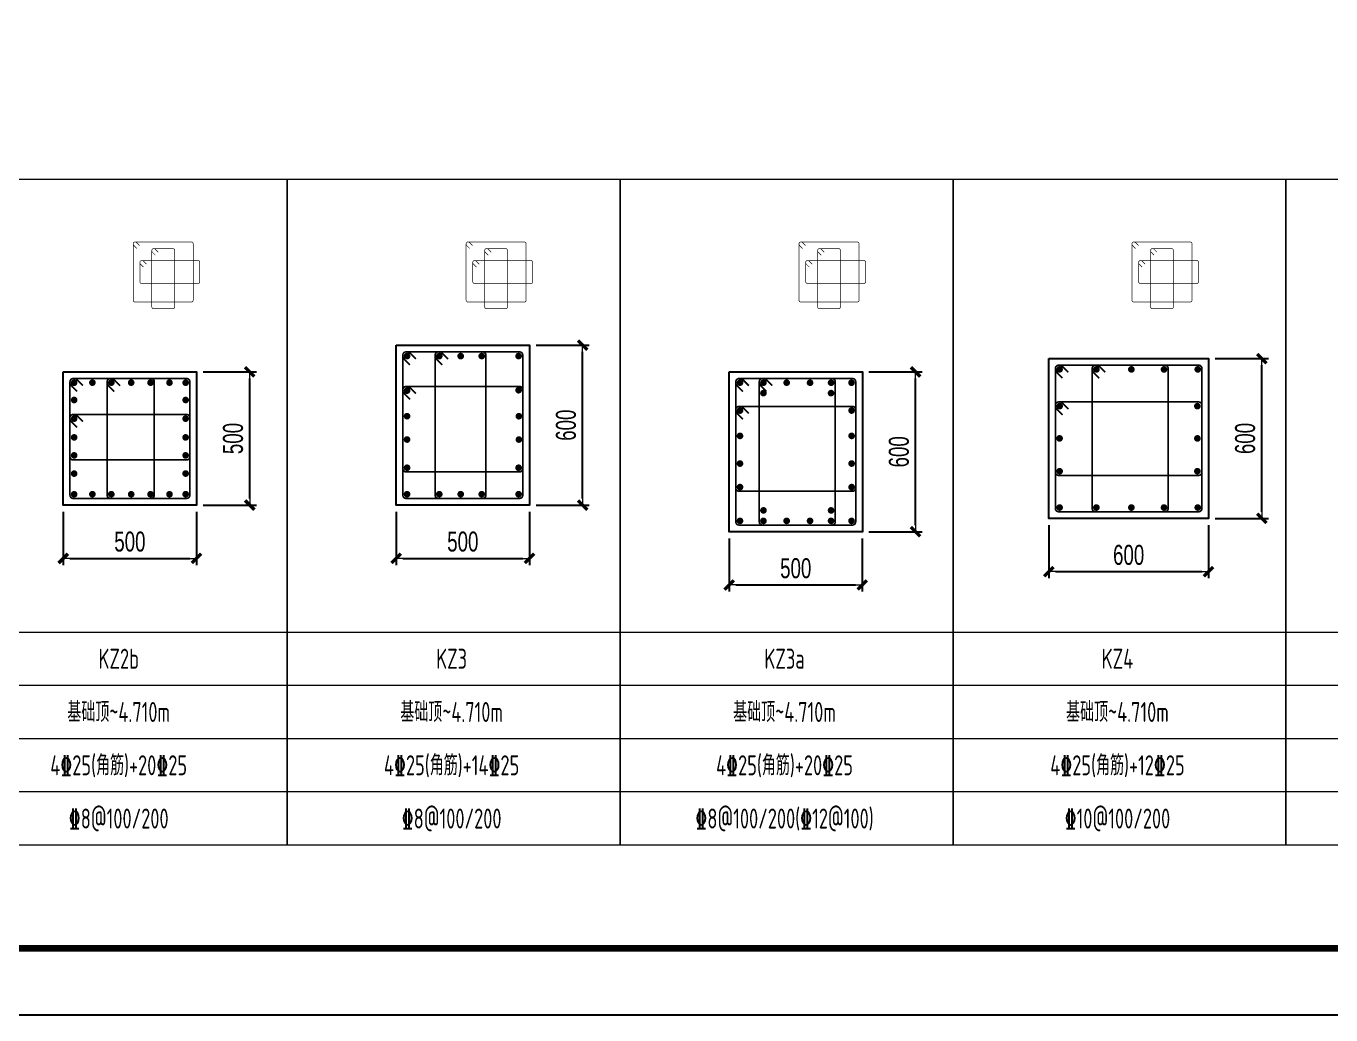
# Model space of a CAD drawing. Extents: x 169490 to 7584583, y -2399407 to 1374371.
# Drawn here: x 496510 to 516107, y 795791 to 810641 of the extents above; entities that cross this region are included whole.
import ezdxf
from ezdxf.enums import TextEntityAlignment as Align

# ---------------------------------------------------------------- set-up
doc = ezdxf.new("R2010")
doc.units = 0
doc.header["$LTSCALE"] = 100
doc.layers.get('0').update_dxf_attribs({"linetype": 'CONTINUOUS'})
doc.layers.get('DEFPOINTS').update_dxf_attribs({"linetype": 'CONTINUOUS'})
for name, color, linetype in [('link', 6, 'CONTINUOUS'), ('outline', 7, 'CONTINUOUS'), ('z-计算配筋', 7, 'CONTINUOUS'), ('图框', 140, 'CONTINUOUS')]:
    doc.layers.add(name, color=color, linetype=linetype)
for name, color, linetype, lineweight in [('rein', 10, 'CONTINUOUS', 18), ('TAB', 7, 'CONTINUOUS', 18), ('Z-详图标注', 3, 'CONTINUOUS', 18)]:
    doc.layers.add(name, color=color, linetype=linetype, lineweight=lineweight)
doc.styles.add('BW_Dim', font='Bweng.shx', dxfattribs={"width": 0.7, "bigfont": 'hztxt.shx'})
doc.styles.add('BW_Rein', font='Tssdeng.shx', dxfattribs={"width": 0.7, "bigfont": 'hztxt.shx'})
doc.dimstyles.new('Cyz_25_100', dxfattribs={"dimtxt": 300, "dimasz": 100, "dimexe": 100, "dimexo": 100, "dimgap": 100, "dimtad": 1, "dimdec": 0, "dimlfac": 0.25, "dimzin": 0, "dimdsep": 46, "dimtxsty": 'BW_Dim', "dimblk": '_bwk', "dimcen": 0, "dimclrt": 7, "dimadec": 0, "dimazin": 0, "dimtfac": 1, "dimtdec": 0, "dimtix": 1, "dimtmove": 2, "dimatfit": 0, "dimfxl": 1, "dimtolj": 1, "dimtzin": 0, "dimarcsym": 0})

# ---------------------------------------------------------------- blocks, each defined once
blk = doc.blocks.new('_bwk')
blk.add_line((-1, 0), (0, 0))
blk.add_lwpolyline([(-0.7, -0.7, 0.5, 0.5, 0), (0.7, 0.7, 0.5, 0.5, 0)], format="xyseb")
blk = doc.blocks.new('*D3722')
at = {"layer": 'DEFPOINTS', "color": 0, "transparency": 16777216}
for p in [(499069, 805448), (499869, 805448), (499069, 803448)]:
    blk.add_point(p, dxfattribs=at)
at = {"layer": 'Z-详图标注', "color": 0, "lineweight": -2, "transparency": 16777216}
for p, q in [((499169, 805448), (499969, 805448)), ((499869, 803548), (499869, 805348)), ((499169, 803448), (499969, 803448))]:
    blk.add_line(p, q, dxfattribs=at)
at = {"layer": 'Z-详图标注', "color": 0, "lineweight": -2, "transparency": 16777216, "xscale": 100, "yscale": 100, "zscale": 100}
for p, rotation in [((499869, 805448), 90), ((499869, 803448), 270)]:
    blk.add_blockref('_bwk', p, dxfattribs=dict(at, rotation=rotation))
at = {"layer": 'Z-详图标注', "color": 7, "transparency": 16777216, "insert": (499619, 804448), "char_height": 300, "attachment_point": 5, "rotation": 90, "style": 'BW_Dim'}
blk.add_mtext('\\A1;500', dxfattribs=at)
blk = doc.blocks.new('*D3723')
at = {"layer": 'DEFPOINTS', "color": 0, "transparency": 16777216}
for p in [(497069, 803448), (499069, 803448), (499069, 802648)]:
    blk.add_point(p, dxfattribs=at)
at = {"layer": 'Z-详图标注', "color": 0, "lineweight": -2, "transparency": 16777216}
for p, q in [((497069, 803348), (497069, 802548)), ((499069, 803348), (499069, 802548)), ((497169, 802648), (498969, 802648))]:
    blk.add_line(p, q, dxfattribs=at)
at = {"layer": 'Z-详图标注', "color": 0, "lineweight": -2, "transparency": 16777216, "xscale": 100, "yscale": 100, "zscale": 100, "rotation": 180}
blk.add_blockref('_bwk', (497069, 802648), dxfattribs=at)
at = {"layer": 'Z-详图标注', "color": 0, "lineweight": -2, "transparency": 16777216, "xscale": 100, "yscale": 100, "zscale": 100}
blk.add_blockref('_bwk', (499069, 802648), dxfattribs=at)
at = {"layer": 'Z-详图标注', "color": 7, "transparency": 16777216, "insert": (498069, 802898), "char_height": 300, "attachment_point": 5, "style": 'BW_Dim'}
blk.add_mtext('\\A1;500', dxfattribs=at)
blk = doc.blocks.new('*D3724')
at = {"layer": 'DEFPOINTS', "color": 0, "transparency": 16777216}
for p in [(504069, 805848), (504869, 805848), (504069, 803448)]:
    blk.add_point(p, dxfattribs=at)
at = {"layer": 'Z-详图标注', "color": 0, "lineweight": -2, "transparency": 16777216}
for p, q in [((504169, 805848), (504969, 805848)), ((504869, 803548), (504869, 805748)), ((504169, 803448), (504969, 803448))]:
    blk.add_line(p, q, dxfattribs=at)
at = {"layer": 'Z-详图标注', "color": 0, "lineweight": -2, "transparency": 16777216, "xscale": 100, "yscale": 100, "zscale": 100}
for p, rotation in [((504869, 805848), 90), ((504869, 803448), 270)]:
    blk.add_blockref('_bwk', p, dxfattribs=dict(at, rotation=rotation))
at = {"layer": 'Z-详图标注', "color": 7, "transparency": 16777216, "insert": (504619, 804648), "char_height": 300, "attachment_point": 5, "rotation": 90, "style": 'BW_Dim'}
blk.add_mtext('\\A1;600', dxfattribs=at)
blk = doc.blocks.new('*D3725')
at = {"layer": 'DEFPOINTS', "color": 0, "transparency": 16777216}
for p in [(502069, 803448), (504069, 803448), (504069, 802648)]:
    blk.add_point(p, dxfattribs=at)
at = {"layer": 'Z-详图标注', "color": 0, "lineweight": -2, "transparency": 16777216}
for p, q in [((502069, 803348), (502069, 802548)), ((504069, 803348), (504069, 802548)), ((502169, 802648), (503969, 802648))]:
    blk.add_line(p, q, dxfattribs=at)
at = {"layer": 'Z-详图标注', "color": 0, "lineweight": -2, "transparency": 16777216, "xscale": 100, "yscale": 100, "zscale": 100, "rotation": 180}
blk.add_blockref('_bwk', (502069, 802648), dxfattribs=at)
at = {"layer": 'Z-详图标注', "color": 0, "lineweight": -2, "transparency": 16777216, "xscale": 100, "yscale": 100, "zscale": 100}
blk.add_blockref('_bwk', (504069, 802648), dxfattribs=at)
at = {"layer": 'Z-详图标注', "color": 7, "transparency": 16777216, "insert": (503069, 802898), "char_height": 300, "attachment_point": 5, "style": 'BW_Dim'}
blk.add_mtext('\\A1;500', dxfattribs=at)
blk = doc.blocks.new('*D3726')
at = {"layer": 'DEFPOINTS', "color": 0, "transparency": 16777216}
for p in [(509069, 805448), (509869, 805448), (509069, 803048)]:
    blk.add_point(p, dxfattribs=at)
at = {"layer": 'Z-详图标注', "color": 0, "lineweight": -2, "transparency": 16777216}
for p, q in [((509169, 805448), (509969, 805448)), ((509869, 803148), (509869, 805348)), ((509169, 803048), (509969, 803048))]:
    blk.add_line(p, q, dxfattribs=at)
at = {"layer": 'Z-详图标注', "color": 0, "lineweight": -2, "transparency": 16777216, "xscale": 100, "yscale": 100, "zscale": 100}
for p, rotation in [((509869, 805448), 90), ((509869, 803048), 270)]:
    blk.add_blockref('_bwk', p, dxfattribs=dict(at, rotation=rotation))
at = {"layer": 'Z-详图标注', "color": 7, "transparency": 16777216, "insert": (509619, 804248), "char_height": 300, "attachment_point": 5, "rotation": 90, "style": 'BW_Dim'}
blk.add_mtext('\\A1;600', dxfattribs=at)
blk = doc.blocks.new('*D3727')
at = {"layer": 'DEFPOINTS', "color": 0, "transparency": 16777216}
for p in [(507069, 803048), (509069, 803048), (509069, 802248)]:
    blk.add_point(p, dxfattribs=at)
at = {"layer": 'Z-详图标注', "color": 0, "lineweight": -2, "transparency": 16777216}
for p, q in [((507069, 802948), (507069, 802148)), ((509069, 802948), (509069, 802148)), ((507169, 802248), (508969, 802248))]:
    blk.add_line(p, q, dxfattribs=at)
at = {"layer": 'Z-详图标注', "color": 0, "lineweight": -2, "transparency": 16777216, "xscale": 100, "yscale": 100, "zscale": 100, "rotation": 180}
blk.add_blockref('_bwk', (507069, 802248), dxfattribs=at)
at = {"layer": 'Z-详图标注', "color": 0, "lineweight": -2, "transparency": 16777216, "xscale": 100, "yscale": 100, "zscale": 100}
blk.add_blockref('_bwk', (509069, 802248), dxfattribs=at)
at = {"layer": 'Z-详图标注', "color": 7, "transparency": 16777216, "insert": (508069, 802498), "char_height": 300, "attachment_point": 5, "style": 'BW_Dim'}
blk.add_mtext('\\A1;500', dxfattribs=at)
blk = doc.blocks.new('*D3728')
at = {"layer": 'DEFPOINTS', "color": 0, "transparency": 16777216}
for p in [(514269, 805648), (515069, 805648), (514269, 803248)]:
    blk.add_point(p, dxfattribs=at)
at = {"layer": 'Z-详图标注', "color": 0, "lineweight": -2, "transparency": 16777216}
for p, q in [((514369, 805648), (515169, 805648)), ((515069, 803348), (515069, 805548)), ((514369, 803248), (515169, 803248))]:
    blk.add_line(p, q, dxfattribs=at)
at = {"layer": 'Z-详图标注', "color": 0, "lineweight": -2, "transparency": 16777216, "xscale": 100, "yscale": 100, "zscale": 100}
for p, rotation in [((515069, 805648), 90), ((515069, 803248), 270)]:
    blk.add_blockref('_bwk', p, dxfattribs=dict(at, rotation=rotation))
at = {"layer": 'Z-详图标注', "color": 7, "transparency": 16777216, "insert": (514819, 804448), "char_height": 300, "attachment_point": 5, "rotation": 90, "style": 'BW_Dim'}
blk.add_mtext('\\A1;600', dxfattribs=at)
blk = doc.blocks.new('*D3729')
at = {"layer": 'DEFPOINTS', "color": 0, "transparency": 16777216}
for p in [(511869, 803248), (514269, 803248), (514269, 802448)]:
    blk.add_point(p, dxfattribs=at)
at = {"layer": 'Z-详图标注', "color": 0, "lineweight": -2, "transparency": 16777216}
for p, q in [((511869, 803148), (511869, 802348)), ((514269, 803148), (514269, 802348)), ((511969, 802448), (514169, 802448))]:
    blk.add_line(p, q, dxfattribs=at)
at = {"layer": 'Z-详图标注', "color": 0, "lineweight": -2, "transparency": 16777216, "xscale": 100, "yscale": 100, "zscale": 100, "rotation": 180}
blk.add_blockref('_bwk', (511869, 802448), dxfattribs=at)
at = {"layer": 'Z-详图标注', "color": 0, "lineweight": -2, "transparency": 16777216, "xscale": 100, "yscale": 100, "zscale": 100}
blk.add_blockref('_bwk', (514269, 802448), dxfattribs=at)
at = {"layer": 'Z-详图标注', "color": 7, "transparency": 16777216, "insert": (513069, 802698), "char_height": 300, "attachment_point": 5, "style": 'BW_Dim'}
blk.add_mtext('\\A1;600', dxfattribs=at)

msp = doc.modelspace()

# ---------------------------------------------------------------- linework, layer by layer
at = {"ltscale": 10}
msp.add_lwpolyline([(549442.9, 854191.4), (454837.9, 854191.4), (454837.9, 796791.4), (549442.9, 796791.4)], close=True, dxfattribs=at)
at = {"layer": 'link', "color": 1}
for points, const_width in [([(498216.5, 807345.3), (498170.6, 807391.2, 0.1989124), (498153.6, 807398.3), (498143.4, 807398.3, 0.4142136), (498119.4, 807374.3), (498119.4, 806522.3, 0.4142136), (498143.4, 806498.3), (498995.4, 806498.3, 0.4142136), (499019.4, 806522.3), (499019.4, 807374.3, 0.4142136), (498995.4, 807398.3), (498143.4, 807398.3, 0.4142136), (498119.4, 807374.3), (498119.4, 807364, 0.1989124), (498126.4, 807347), (498172.3, 807301.1)], 10), ([(503216.5, 807345.3), (503170.6, 807391.2, 0.1989124), (503153.6, 807398.3), (503143.4, 807398.3, 0.4142136), (503119.4, 807374.3), (503119.4, 806522.3, 0.4142136), (503143.4, 806498.3), (503995.4, 806498.3, 0.4142136), (504019.4, 806522.3), (504019.4, 807374.3, 0.4142136), (503995.4, 807398.3), (503143.4, 807398.3, 0.4142136), (503119.4, 807374.3), (503119.4, 807364, 0.1989124), (503126.4, 807347), (503172.3, 807301.1)], 10), ([(508216.5, 807345.3), (508170.6, 807391.2, 0.1989124), (508153.6, 807398.3), (508143.4, 807398.3, 0.4142136), (508119.4, 807374.3), (508119.4, 806522.3, 0.4142136), (508143.4, 806498.3), (508995.4, 806498.3, 0.4142136), (509019.4, 806522.3), (509019.4, 807374.3, 0.4142136), (508995.4, 807398.3), (508143.4, 807398.3, 0.4142136), (508119.4, 807374.3), (508119.4, 807364, 0.1989124), (508126.4, 807347), (508172.3, 807301.1)], 10), ([(513216.5, 807345.3), (513170.6, 807391.2, 0.1989124), (513153.6, 807398.3), (513143.4, 807398.3, 0.4142136), (513119.4, 807374.3), (513119.4, 806522.3, 0.4142136), (513143.4, 806498.3), (513995.4, 806498.3, 0.4142136), (514019.4, 806522.3), (514019.4, 807374.3, 0.4142136), (513995.4, 807398.3), (513143.4, 807398.3, 0.4142136), (513119.4, 807374.3), (513119.4, 807364, 0.1989124), (513126.4, 807347), (513172.3, 807301.1)], 10), ([(502363.7, 805642.3), (502271.8, 805734.2, 0.1989124), (502237.9, 805748.3), (502217.4, 805748.3, 0.4142136), (502169.4, 805700.3), (502169.4, 803596.3, 0.4142136), (502217.4, 803548.3), (503921.4, 803548.3, 0.4142136), (503969.4, 803596.3), (503969.4, 805700.3, 0.4142136), (503921.4, 805748.3), (502217.4, 805748.3, 0.4142136), (502169.4, 805700.3), (502169.4, 805679.7, 0.1989124), (502183.4, 805645.8), (502275.3, 805553.9)], 25), ([(512163.7, 805442.3), (512071.8, 805534.2, 0.1989124), (512037.9, 805548.3), (512017.4, 805548.3, 0.4142136), (511969.4, 805500.3), (511969.4, 803396.3, 0.4142136), (512017.4, 803348.3), (514121.4, 803348.3, 0.4142136), (514169.4, 803396.3), (514169.4, 805500.3, 0.4142136), (514121.4, 805548.3), (512017.4, 805548.3, 0.4142136), (511969.4, 805500.3), (511969.4, 805479.7, 0.1989124), (511983.4, 805445.8), (512075.3, 805353.9)], 25), ([(497363.7, 805242.3), (497271.8, 805334.2, 0.1989124), (497237.9, 805348.3), (497217.4, 805348.3, 0.4142136), (497169.4, 805300.3), (497169.4, 803596.3, 0.4142136), (497217.4, 803548.3), (498921.4, 803548.3, 0.4142136), (498969.4, 803596.3), (498969.4, 805300.3, 0.4142136), (498921.4, 805348.3), (497217.4, 805348.3, 0.4142136), (497169.4, 805300.3), (497169.4, 805279.7, 0.1989124), (497183.4, 805245.8), (497275.3, 805153.9)], 25), ([(507363.7, 805242.3), (507271.8, 805334.2, 0.1989124), (507237.9, 805348.3), (507217.4, 805348.3, 0.4142136), (507169.4, 805300.3), (507169.4, 803196.3, 0.4142136), (507217.4, 803148.3), (508921.4, 803148.3, 0.4142136), (508969.4, 803196.3), (508969.4, 805300.3, 0.4142136), (508921.4, 805348.3), (507217.4, 805348.3, 0.4142136), (507169.4, 805300.3), (507169.4, 805279.7, 0.1989124), (507183.4, 805245.8), (507275.3, 805153.9)], 25)]:
    msp.add_lwpolyline(points, format="xyb", dxfattribs=dict(at, const_width=const_width))
at = {"layer": 'link'}
for points, const_width in [([(498495.7, 807245.3), (498449.7, 807291.2, 0.1989124), (498432.8, 807298.3), (498422.5, 807298.3, 0.4142136), (498398.5, 807274.3), (498398.5, 806422.3, 0.4142136), (498422.5, 806398.3), (498716.2, 806398.3, 0.4142136), (498740.2, 806422.3), (498740.2, 807274.3, 0.4142136), (498716.2, 807298.3), (498422.5, 807298.3, 0.4142136), (498398.5, 807274.3), (498398.5, 807264, 0.1989124), (498405.5, 807247), (498451.5, 807201.1)], 10), ([(503495.7, 807245.3), (503449.7, 807291.2, 0.1989124), (503432.8, 807298.3), (503422.5, 807298.3, 0.4142136), (503398.5, 807274.3), (503398.5, 806422.3, 0.4142136), (503422.5, 806398.3), (503716.2, 806398.3, 0.4142136), (503740.2, 806422.3), (503740.2, 807274.3, 0.4142136), (503716.2, 807298.3), (503422.5, 807298.3, 0.4142136), (503398.5, 807274.3), (503398.5, 807264, 0.1989124), (503405.5, 807247), (503451.5, 807201.1)], 10), ([(508495.7, 807245.3), (508449.7, 807291.2, 0.1989124), (508432.8, 807298.3), (508422.5, 807298.3, 0.4142136), (508398.5, 807274.3), (508398.5, 806422.3, 0.4142136), (508422.5, 806398.3), (508716.2, 806398.3, 0.4142136), (508740.2, 806422.3), (508740.2, 807274.3, 0.4142136), (508716.2, 807298.3), (508422.5, 807298.3, 0.4142136), (508398.5, 807274.3), (508398.5, 807264, 0.1989124), (508405.5, 807247), (508451.5, 807201.1)], 10), ([(513495.7, 807245.3), (513449.7, 807291.2, 0.1989124), (513432.8, 807298.3), (513422.5, 807298.3, 0.4142136), (513398.5, 807274.3), (513398.5, 806422.3, 0.4142136), (513422.5, 806398.3), (513716.2, 806398.3, 0.4142136), (513740.2, 806422.3), (513740.2, 807274.3, 0.4142136), (513716.2, 807298.3), (513422.5, 807298.3, 0.4142136), (513398.5, 807274.3), (513398.5, 807264, 0.1989124), (513405.5, 807247), (513451.5, 807201.1)], 10), ([(498272.3, 807021.9), (498226.4, 807067.9, -0.1989124), (498219.4, 807084.8), (498219.4, 807095.1, -0.4142136), (498243.4, 807119.1), (499095.4, 807119.1, -0.4142136), (499119.4, 807095.1), (499119.4, 806801.4, -0.4142136), (499095.4, 806777.4), (498243.4, 806777.4, -0.4142136), (498219.4, 806801.4), (498219.4, 807095.1, -0.4142136), (498243.4, 807119.1), (498253.6, 807119.1, -0.1989124), (498270.6, 807112.1), (498316.5, 807066.1)], 10), ([(503272.3, 807021.9), (503226.4, 807067.9, -0.1989124), (503219.4, 807084.8), (503219.4, 807095.1, -0.4142136), (503243.4, 807119.1), (504095.4, 807119.1, -0.4142136), (504119.4, 807095.1), (504119.4, 806801.4, -0.4142136), (504095.4, 806777.4), (503243.4, 806777.4, -0.4142136), (503219.4, 806801.4), (503219.4, 807095.1, -0.4142136), (503243.4, 807119.1), (503253.6, 807119.1, -0.1989124), (503270.6, 807112.1), (503316.5, 807066.1)], 10), ([(508272.3, 807021.9), (508226.4, 807067.9, -0.1989124), (508219.4, 807084.8), (508219.4, 807095.1, -0.4142136), (508243.4, 807119.1), (509095.4, 807119.1, -0.4142136), (509119.4, 807095.1), (509119.4, 806801.4, -0.4142136), (509095.4, 806777.4), (508243.4, 806777.4, -0.4142136), (508219.4, 806801.4), (508219.4, 807095.1, -0.4142136), (508243.4, 807119.1), (508253.6, 807119.1, -0.1989124), (508270.6, 807112.1), (508316.5, 807066.1)], 10), ([(513272.3, 807021.9), (513226.4, 807067.9, -0.1989124), (513219.4, 807084.8), (513219.4, 807095.1, -0.4142136), (513243.4, 807119.1), (514095.4, 807119.1, -0.4142136), (514119.4, 807095.1), (514119.4, 806801.4, -0.4142136), (514095.4, 806777.4), (513243.4, 806777.4, -0.4142136), (513219.4, 806801.4), (513219.4, 807095.1, -0.4142136), (513243.4, 807119.1), (513253.6, 807119.1, -0.1989124), (513270.6, 807112.1), (513316.5, 807066.1)], 10), ([(502847.7, 805642.3), (502755.8, 805734.2, 0.1989124), (502721.9, 805748.3), (502701.4, 805748.3, 0.4142136), (502653.4, 805700.3), (502653.4, 803596.3, 0.4142136), (502701.4, 803548.3), (503367.7, 803548.3, 0.4142136), (503415.7, 803596.3), (503415.7, 805700.3, 0.4142136), (503367.7, 805748.3), (502701.4, 805748.3, 0.4142136), (502653.4, 805700.3), (502653.4, 805679.7, 0.1989124), (502667.4, 805645.8), (502759.3, 805553.9)], 25), ([(512716.1, 805442.3), (512624.1, 805534.2, 0.1989124), (512590.2, 805548.3), (512569.7, 805548.3, 0.4142136), (512521.7, 805500.3), (512521.7, 803396.3, 0.4142136), (512569.7, 803348.3), (513614.4, 803348.3, 0.4142136), (513662.4, 803396.3), (513662.4, 805500.3, 0.4142136), (513614.4, 805548.3), (512569.7, 805548.3, 0.4142136), (512521.7, 805500.3), (512521.7, 805479.7, 0.1989124), (512535.7, 805445.8), (512627.7, 805353.9)], 25), ([(497921.8, 805242.3), (497829.8, 805334.2, 0.1989124), (497795.9, 805348.3), (497775.4, 805348.3, 0.4142136), (497727.4, 805300.3), (497727.4, 803596.3, 0.4142136), (497775.4, 803548.3), (498388.1, 803548.3, 0.4142136), (498436.1, 803596.3), (498436.1, 805300.3, 0.4142136), (498388.1, 805348.3), (497775.4, 805348.3, 0.4142136), (497727.4, 805300.3), (497727.4, 805279.7, 0.1989124), (497741.5, 805245.8), (497833.4, 805153.9)], 25), ([(502275.3, 805034.8), (502183.4, 805126.8, -0.1989124), (502169.4, 805160.7), (502169.4, 805181.2, -0.4142136), (502217.4, 805229.2), (503921.4, 805229.2, -0.4142136), (503969.4, 805181.2), (503969.4, 803994.3, -0.4142136), (503921.4, 803946.3), (502217.4, 803946.3, -0.4142136), (502169.4, 803994.3), (502169.4, 805181.2, -0.4142136), (502217.4, 805229.2), (502237.9, 805229.2, -0.1989124), (502271.8, 805215.2), (502363.7, 805123.2)], 25), ([(507716.1, 805242.3), (507624.1, 805334.2, 0.1989124), (507590.2, 805348.3), (507569.7, 805348.3, 0.4142136), (507521.7, 805300.3), (507521.7, 803196.3, 0.4142136), (507569.7, 803148.3), (508614.4, 803148.3, 0.4142136), (508662.4, 803196.3), (508662.4, 805300.3, 0.4142136), (508614.4, 805348.3), (507569.7, 805348.3, 0.4142136), (507521.7, 805300.3), (507521.7, 805279.7, 0.1989124), (507535.7, 805245.8), (507627.7, 805153.9)], 25), ([(507275.3, 804735.8), (507183.4, 804827.8, -0.1989124), (507169.4, 804861.7), (507169.4, 804882.2, -0.4142136), (507217.4, 804930.2), (508921.4, 804930.2, -0.4142136), (508969.4, 804882.2), (508969.4, 803703.4, -0.4142136), (508921.4, 803655.4), (507217.4, 803655.4, -0.4142136), (507169.4, 803703.4), (507169.4, 804882.2, -0.4142136), (507217.4, 804930.2), (507237.9, 804930.2, -0.1989124), (507271.8, 804916.2), (507363.7, 804824.2)], 25), ([(512075.3, 804801.9), (511983.4, 804893.8, -0.1989124), (511969.4, 804927.7), (511969.4, 804948.3, -0.4142136), (512017.4, 804996.3), (514121.4, 804996.3, -0.4142136), (514169.4, 804948.3), (514169.4, 803941.7, -0.4142136), (514121.4, 803893.7), (512017.4, 803893.7, -0.4142136), (511969.4, 803941.7), (511969.4, 804948.3, -0.4142136), (512017.4, 804996.3), (512037.9, 804996.3, -0.1989124), (512071.8, 804982.2), (512163.7, 804890.3)], 25), ([(497275.3, 804614.2), (497183.4, 804706.1, -0.1989124), (497169.4, 804740), (497169.4, 804760.5, -0.4142136), (497217.4, 804808.5), (498921.4, 804808.5, -0.4142136), (498969.4, 804760.5), (498969.4, 804173.3, -0.4142136), (498921.4, 804125.3), (497217.4, 804125.3, -0.4142136), (497169.4, 804173.3), (497169.4, 804760.5, -0.4142136), (497217.4, 804808.5), (497237.9, 804808.5, -0.1989124), (497271.8, 804794.5), (497363.7, 804702.6)], 25)]:
    msp.add_lwpolyline(points, format="xyb", dxfattribs=dict(at, const_width=const_width))
at = {"layer": 'outline'}
for points in [[(502069.4, 805848.3), (504069.4, 805848.3), (504069.4, 803448.3), (502069.4, 803448.3)], [(511869.4, 805648.3), (514269.4, 805648.3), (514269.4, 803248.3), (511869.4, 803248.3)], [(497069.4, 805448.3), (499069.4, 805448.3), (499069.4, 803448.3), (497069.4, 803448.3)], [(507069.4, 805448.3), (509069.4, 805448.3), (509069.4, 803048.3), (507069.4, 803048.3)]]:
    msp.add_lwpolyline(points, close=True, dxfattribs=at)
at = {"layer": 'rein', "const_width": 50}
for points in [[(502206.9, 805685.8, 1), (502256.9, 805685.8, 1)], [(502690.9, 805685.8, 1), (502740.9, 805685.8, 1)], [(503012.3, 805685.8, 1), (503062.3, 805685.8, 1)], [(503328.2, 805685.8, 1), (503378.2, 805685.8, 1)], [(503881.9, 805685.8, 1), (503931.9, 805685.8, 1)], [(512006.9, 805485.8, 1), (512056.9, 805485.8, 1)], [(512559.2, 805485.8, 1), (512609.2, 805485.8, 1)], [(513084.8, 805485.8, 1), (513134.8, 805485.8, 1)], [(513574.9, 805485.8, 1), (513624.9, 805485.8, 1)], [(514081.9, 805485.8, 1), (514131.9, 805485.8, 1)], [(497206.9, 805285.8, 1), (497256.9, 805285.8, 1)], [(497480.8, 805286.7, 1), (497530.8, 805286.7, 1)], [(497764.9, 805286.7, 1), (497814.9, 805286.7, 1)], [(498063.5, 805286.7, 1), (498113.5, 805286.7, 1)], [(498354.2, 805286.7, 1), (498404.2, 805286.7, 1)], [(498638.8, 805286.7, 1), (498688.8, 805286.7, 1)], [(498881.9, 805285.8, 1), (498931.9, 805285.8, 1)], [(502206.9, 805166.7, 1), (502256.9, 805166.7, 1)], [(503881.9, 805173, 1), (503931.9, 805173, 1)], [(507206.9, 805285.8, 1), (507256.9, 805285.8, 1)], [(507559.2, 805285.8, 1), (507609.2, 805285.8, 1)], [(507907.6, 805285.8, 1), (507957.6, 805285.8, 1)], [(508259, 805285.8, 1), (508309, 805285.8, 1)], [(508574.9, 805285.8, 1), (508624.9, 805285.8, 1)], [(508881.9, 805285.8, 1), (508931.9, 805285.8, 1)], [(497206.9, 805026.1, 1), (497256.9, 805026.1, 1)], [(498881.3, 805026.1, 1), (498931.3, 805026.1, 1)], [(507559.2, 805129.5, 1), (507609.2, 805129.5, 1)], [(508574.9, 805129.5, 1), (508624.9, 805129.5, 1)], [(502206.9, 804782.8, 1), (502256.9, 804782.8, 1)], [(503886, 804782.8, 1), (503936, 804782.8, 1)], [(507206.9, 804867.7, 1), (507256.9, 804867.7, 1)], [(508883.5, 804867.7, 1), (508933.5, 804867.7, 1)], [(512006.9, 804933.8, 1), (512056.9, 804933.8, 1)], [(514076.2, 804933.8, 1), (514126.2, 804933.8, 1)], [(497206.9, 804746, 1), (497256.9, 804746, 1)], [(498881.3, 804746, 1), (498931.3, 804746, 1)], [(497206.9, 804464.6, 1), (497256.9, 804464.6, 1)], [(498881.3, 804464.6, 1), (498931.3, 804464.6, 1)], [(502206.9, 804432.1, 1), (502256.9, 804432.1, 1)], [(503886, 804432.1, 1), (503936, 804432.1, 1)], [(507206.9, 804486.5, 1), (507256.9, 804486.5, 1)], [(508883.5, 804486.5, 1), (508933.5, 804486.5, 1)], [(512006.9, 804449.7, 1), (512056.9, 804449.7, 1)], [(514076.2, 804449.7, 1), (514126.2, 804449.7, 1)], [(497206.9, 804194.4, 1), (497256.9, 804194.4, 1)], [(498881.3, 804194.4, 1), (498931.3, 804194.4, 1)], [(502206.9, 804008.8, 1), (502256.9, 804008.8, 1)], [(503881.9, 804008.8, 1), (503931.9, 804008.8, 1)], [(507206.9, 804071.5, 1), (507256.9, 804071.5, 1)], [(508883.5, 804071.5, 1), (508933.5, 804071.5, 1)], [(497206.9, 803920.9, 1), (497256.9, 803920.9, 1)], [(498881.3, 803920.9, 1), (498931.3, 803920.9, 1)], [(512006.9, 803956.2, 1), (512056.9, 803956.2, 1)], [(514076.2, 803956.2, 1), (514126.2, 803956.2, 1)], [(497206.9, 803610.8, 1), (497256.9, 803610.8, 1)], [(497480.8, 803610.8, 1), (497530.8, 803610.8, 1)], [(497764.9, 803610.8, 1), (497814.9, 803610.8, 1)], [(498063.5, 803610.8, 1), (498113.5, 803610.8, 1)], [(498354.2, 803610.8, 1), (498404.2, 803610.8, 1)], [(498638.8, 803610.8, 1), (498688.8, 803610.8, 1)], [(498881.9, 803610.8, 1), (498931.9, 803610.8, 1)], [(502206.9, 803610.8, 1), (502256.9, 803610.8, 1)], [(502690.9, 803610.8, 1), (502740.9, 803610.8, 1)], [(503012.3, 803610.8, 1), (503062.3, 803610.8, 1)], [(503328.2, 803610.8, 1), (503378.2, 803610.8, 1)], [(503881.9, 803610.8, 1), (503931.9, 803610.8, 1)], [(507206.9, 803717.9, 1), (507256.9, 803717.9, 1)], [(508883.5, 803717.9, 1), (508933.5, 803717.9, 1)], [(512006.9, 803410.8, 1), (512056.9, 803410.8, 1)], [(512559.2, 803410.8, 1), (512609.2, 803410.8, 1)], [(513084.8, 803410.8, 1), (513134.8, 803410.8, 1)], [(513574.9, 803410.8, 1), (513624.9, 803410.8, 1)], [(514081.9, 803410.8, 1), (514131.9, 803410.8, 1)], [(507206.9, 803210.8, 1), (507256.9, 803210.8, 1)], [(507559.2, 803367.9, 1), (507609.2, 803367.9, 1)], [(507559.2, 803210.8, 1), (507609.2, 803210.8, 1)], [(507907.6, 803210.8, 1), (507957.6, 803210.8, 1)], [(508259, 803210.8, 1), (508309, 803210.8, 1)], [(508574.9, 803367.9, 1), (508624.9, 803367.9, 1)], [(508574.9, 803210.8, 1), (508624.9, 803210.8, 1)], [(508881.9, 803210.8, 1), (508931.9, 803210.8, 1)]]:
    msp.add_lwpolyline(points, format="xyb", close=True, dxfattribs=at)
at = {"layer": 'TAB'}
for points in [[(495431.4, 798340.4), (495431.4, 808340.4), (500431.4, 808340.4), (500431.4, 798340.4), (495431.4, 798340.4), (495431.4, 801540.4), (500431.4, 801540.4), (500431.4, 800740.4), (495431.4, 800740.4), (495431.4, 799940.4), (500431.4, 799940.4), (500431.4, 799140.4), (495431.4, 799140.4), (495431.4, 798340.4)], [(500431.4, 798340.4), (500431.4, 808340.4), (505431.4, 808340.4), (505431.4, 798340.4), (500431.4, 798340.4), (500431.4, 801540.4), (505431.4, 801540.4), (505431.4, 800740.4), (500431.4, 800740.4), (500431.4, 799940.4), (505431.4, 799940.4), (505431.4, 799140.4), (500431.4, 799140.4), (500431.4, 798340.4)], [(505431.4, 798340.4), (505431.4, 808340.4), (510431.4, 808340.4), (510431.4, 798340.4), (505431.4, 798340.4), (505431.4, 801540.4), (510431.4, 801540.4), (510431.4, 800740.4), (505431.4, 800740.4), (505431.4, 799940.4), (510431.4, 799940.4), (510431.4, 799140.4), (505431.4, 799140.4), (505431.4, 798340.4)], [(510431.4, 798340.4), (510431.4, 808340.4), (515431.4, 808340.4), (515431.4, 798340.4), (510431.4, 798340.4), (510431.4, 801540.4), (515431.4, 801540.4), (515431.4, 800740.4), (510431.4, 800740.4), (510431.4, 799940.4), (515431.4, 799940.4), (515431.4, 799140.4), (510431.4, 799140.4), (510431.4, 798340.4)], [(515431.4, 798340.4), (515431.4, 808340.4), (520431.4, 808340.4), (520431.4, 798340.4), (515431.4, 798340.4), (515431.4, 801540.4), (520431.4, 801540.4), (520431.4, 800740.4), (515431.4, 800740.4), (515431.4, 799940.4), (520431.4, 799940.4), (520431.4, 799140.4), (515431.4, 799140.4), (515431.4, 798340.4)]]:
    msp.add_lwpolyline(points, dxfattribs=at)
at = {"layer": '图框'}
msp.add_lwpolyline([(452337.9, 795791.4), (557437.9, 795791.4), (557437.9, 855191.4), (452337.9, 855191.4)], close=True, dxfattribs=at)
at = {"layer": '图框', "const_width": 100}
msp.add_lwpolyline([(454837.9, 796791.4), (556437.9, 796791.4), (556437.9, 854191.4), (454837.9, 854191.4)], close=True, dxfattribs=at)

# ---------------------------------------------------------------- texts
at = {"layer": 'z-计算配筋', "style": 'BW_Rein', "width": 0.7}
for s, p in [('KZ2b', (497900.7, 801140.4)), ('KZ3', (502900.7, 801140.4)), ('KZ3a', (507900.7, 801140.4)), ('基础顶~4.710m', (497900.7, 800340.4)), ('基础顶~4.710m', (502900.7, 800340.4)), ('基础顶~4.710m', (507900.7, 800340.4)), ('基础顶~4.710m', (512900.7, 800340.4))]:
    msp.add_text(s, height=300, dxfattribs=at).set_placement(p, align=Align.MIDDLE_CENTER)
at = {"layer": 'z-计算配筋', "color": 1, "style": 'BW_Rein', "width": 0.7}
msp.add_text('KZ4', height=300, dxfattribs=at).set_placement((512900.7, 801140.4), align=Align.MIDDLE_CENTER)
at = {"layer": 'z-计算配筋', "color": 120, "style": 'BW_Rein', "width": 0.7}
for s, p in [('4%%13225(角筋)+20%%13225', (497900.7, 799540.4)), ('4%%13225(角筋)+14%%13225', (502900.7, 799540.4)), ('4%%13225(角筋)+20%%13225', (507900.7, 799540.4)), ('4%%13225(角筋)+12%%13225', (512900.7, 799540.4))]:
    msp.add_text(s, height=300, dxfattribs=at).set_placement(p, align=Align.MIDDLE_CENTER)
at = {"layer": 'z-计算配筋', "color": 62, "style": 'BW_Rein', "width": 0.7}
for s, p in [('%%1328@100/200', (497900.7, 798740.4)), ('%%1328@100/200', (502900.7, 798740.4)), ('%%13210@100/200', (512900.7, 798740.4))]:
    msp.add_text(s, height=300, dxfattribs=at).set_placement(p, align=Align.MIDDLE_CENTER)
at = {"layer": 'z-计算配筋', "color": 6, "style": 'BW_Rein', "width": 0.7}
msp.add_text('%%1328@100/200(%%13212@100)', height=300, dxfattribs=at).set_placement((507900.7, 798740.4), align=Align.MIDDLE_CENTER)

# ---------------------------------------------------------------- dimensions: what is measured, and where the dimension line sits
at = {"layer": 'Z-详图标注'}
for base, p1, p2, picture, middle in [((504869.4, 805848.3), (504069.4, 803448.3), (504069.4, 805848.3), '*D3724', (504619.4, 804648.3)), ((515069.4, 805648.3), (514269.4, 803248.3), (514269.4, 805648.3), '*D3728', (514819.4, 804448.3)), ((499869.4, 805448.3), (499069.4, 803448.3), (499069.4, 805448.3), '*D3722', (499619.4, 804448.3)), ((509869.4, 805448.3), (509069.4, 803048.3), (509069.4, 805448.3), '*D3726', (509619.4, 804248.3))]:
    dim = msp.add_linear_dim(base=base, p1=p1, p2=p2, angle=90, dimstyle='Cyz_25_100', dxfattribs=at)
    dim.commit()
    dim.dimension.update_dxf_attribs({"geometry": picture, "text_midpoint": middle})
for base, p1, p2, picture, middle in [((499069.4, 802648.3), (497069.4, 803448.3), (499069.4, 803448.3), '*D3723', (498069.4, 802898.3)), ((504069.4, 802648.3), (502069.4, 803448.3), (504069.4, 803448.3), '*D3725', (503069.4, 802898.3)), ((514269.4, 802448.3), (511869.4, 803248.3), (514269.4, 803248.3), '*D3729', (513069.4, 802698.3)), ((509069.4, 802248.3), (507069.4, 803048.3), (509069.4, 803048.3), '*D3727', (508069.4, 802498.3))]:
    dim = msp.add_linear_dim(base=base, p1=p1, p2=p2, dimstyle='Cyz_25_100', dxfattribs=at)
    dim.commit()
    dim.dimension.update_dxf_attribs({"geometry": picture, "text_midpoint": middle})

doc.saveas('drawing.dxf')
